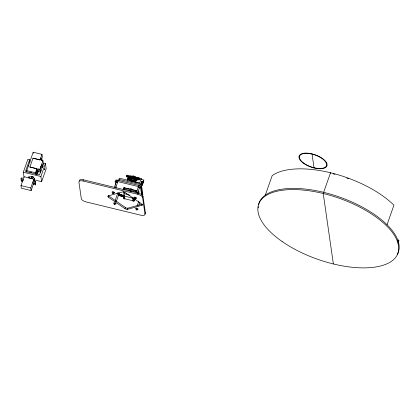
<?xml version="1.0" encoding="UTF-8"?>
<svg xmlns="http://www.w3.org/2000/svg" width="420" height="420" viewBox="0 0 420 420"><rect width="100%" height="100%" fill="white"/><g stroke="black" fill="none" stroke-linecap="round" stroke-linejoin="round"><path stroke-width="0.63" d="M134.993 197.888C134.978 198.875 133.906 198.55 134.93 197.904M135.177 198.691L135.345 198.009C135.482 200.151 134.558 197.421 134.794 198.797M130.778 177.928C130.069 180.773 134.72 181.64 135.644 179.109M130.83 179.198C130.725 181.561 134.221 182.249 135.466 180.464M118.923 195.253L119.065 194.518M123.79 196.271L118.902 194.78L119.002 194.471L123.911 195.647M118.991 195.269L118.97 195.562L123.884 196.754M133.408 177.849L133.35 177.518L133.324 177.949M124.661 198.849L124.84 198.046L124.577 198.928L123.905 198.608L124.656 198.797M133.108 198.917C134.431 196.754 131.817 201.054 132.626 197.988M133.403 200.981C134.768 199.07 131.985 202.85 132.941 199.999M42.089 165.338L42.011 164.787L41.533 165.753L43.291 166.178M133.392 177.881L133.319 177.587M41.648 160.655L41.948 159.726L42.116 160.881M41.454 160.671L41.905 159.437L41.743 158.282L40.64 158.015L39.953 159.973L32.97 158.272M136.941 179.13C136.694 180.616 134.027 180.222 134.51 178.684M113.195 193.631L113.552 193.368L112.408 193.084L113.195 193.631L113.384 192.848M114.445 204.566L114.634 203.784L114.445 204.566L115.154 204.545L114.692 204.073L113.983 204.099L114.403 204.461M134.836 198.902L135.025 198.093M135.161 198.98L135.35 198.177L135.146 198.87M136.736 209.995L137.099 209.727L135.949 209.449L136.736 209.995L136.925 209.213M113.232 193.505L113.4 192.822L113.153 193.526M135.198 198.854L135.392 198.02L135.544 198.875M129.88 176.962L129.638 176.726L129.502 177.03M28.786 165.286L28.702 166.105M142.375 181.881L142.574 182.679L143.167 182.826L143.089 182.254C141.603 180.81 140.816 183.215 142.947 182.648L142.275 185.367L142.947 182.648M44.31 169.517L44.468 168.604M24.056 177.387L23.315 172.221L27.862 159.311L29.615 159.742L29.988 162.32M22.47 181.718L21.373 181.451L21.21 180.296L22.811 180.532L21.168 180.007L21 178.852L21.346 177.875L23.541 178.406L24.134 176.726L33.884 179.099L34.199 181.262M29.615 159.742L25.483 171.476L39.543 174.893L43.675 163.159L45.434 163.585L46.174 168.746L41.627 181.655L34.099 179.828M33.322 184.354L35.516 184.889L35.354 183.734L33.705 183.183L35.312 183.446L35.144 182.291L32.949 181.755L33.322 184.354L31.133 190.575L21.378 188.202L21.005 185.603L23.195 179.387L21 178.852M26.948 172.158L26.723 170.599L33.196 152.213L41.979 154.35L42.357 156.949L41.711 158.771M28.817 178.022L29.185 176.978L29.694 177.004A2.725 1.192 19.4 0 1 33.164 177.392A2.725 1.192 19.4 0 1 34.366 179.398M29.258 178.127L29.626 177.083M31.295 178.469L31.846 176.904M36.75 171.192L36.582 173.208L37.679 173.476L37.511 172.321L37.984 170.678L37.469 172.032L36.372 171.77L36.209 170.609L36.897 168.656L29.909 166.955M35.732 174.295L35.506 172.736L36.887 168.824L29.857 167.113L33.023 158.114L40.052 159.826L41.979 154.35M36.372 171.77L36.64 171.008M31.133 190.575L30.76 187.976L32.949 181.755M33.884 179.099L33.29 180.779L35.49 181.314L35.312 183.446M37.469 172.032L37.306 170.877L37.994 168.924L39.884 169.381L40.257 171.98L38.367 171.523L37.994 168.924M41.743 158.282L41.05 160.241L42.94 160.697L43.312 163.296L42.704 165.034M34.073 180.395L34.624 178.831M36.078 174.773L36.666 173.098M37.679 173.476L38.367 171.523M35.144 182.291L35.49 181.314M39.884 169.381L42.94 160.697M35.354 183.734L35.695 182.758L35.516 184.889M40.257 171.98L40.661 170.825M41.627 181.655L40.887 176.495L45.434 163.585M145.404 212.94L144.995 214.111A4.615 2.021 19.4 0 1 140.915 215.245L86.011 201.894A4.615 2.021 19.4 0 1 81.302 198.623L78.923 182.112A4.615 2.021 19.4 0 1 83.002 180.978L83.412 179.802L138.322 193.153A4.615 2.021 19.4 0 1 143.031 196.423L145.404 212.94A4.615 2.021 19.4 0 1 145.194 213.701M108.796 195.993L125.444 207.553A1.848 0.809 19.4 0 0 127.927 208.157L142.338 204.152L141.923 205.322L127.517 209.333A1.848 0.809 19.4 0 1 125.029 208.73L108.381 197.169L108.796 195.993A1.848 0.809 19.4 0 1 108.281 195.489M115.61 185.015L115.143 181.776L115.558 180.605A1.848 0.809 19.4 0 1 116.96 180.101L139.151 185.488A1.848 0.809 19.4 0 1 141.036 186.8L142.338 195.867M114.392 187.241L116.345 181.697M115.143 181.776A1.848 0.809 19.4 0 1 116.545 181.277L116.986 180.107M116.571 181.272L117.191 180.149M115.694 187.714L117.642 182.175M119.07 180.647L118.886 179.351L119.301 178.18L141.262 183.519L142.847 194.528L142.433 195.704L140.847 184.695L141.262 183.519M115.101 200.718L117.926 192.712M116.403 201.185L119.222 193.19M123.286 188.853L123.643 187.84L125.543 188.302M127.176 180.563L127.743 178.946L128.389 179.104L128.536 179.828M128.341 178.048L127.964 179.125L128.447 176.941M124.85 187.84A1.386 0.609 19.4 0 0 123.627 188.181L123.218 189.357A1.386 0.609 19.4 0 1 124.436 189.016L124.85 187.84L136.096 190.575A1.386 0.609 19.4 0 1 137.177 191.09M123.569 197.012L123.643 195.263M123.443 195.951L124.761 192.255M124.588 196.077C124.997 197.516 122.682 196.796 123.921 195.846M124.005 195.825L123.764 196.917M129.313 180.752L130.342 177.817M123.685 196.518L124.11 195.83M123.785 196.502L124.178 195.841M123.916 196.513L124.273 195.867L124.267 196.66M124.194 196.613L124.367 195.904M123.931 198.702L124.21 197.867M124.231 198.534L124.493 197.867M126.136 193.058L125.732 194.203L129.843 195.2M124.278 198.55L124.588 197.899M124.42 198.597L124.609 197.904M124.504 198.644L124.677 197.935M124.572 198.697L124.761 197.983M125.029 208.73L125.444 207.553M127.517 209.333L127.927 208.157M132.368 198.681L132.725 197.957M132.426 198.644L132.804 197.951M132.489 198.629L132.893 197.962M132.589 198.629L132.988 197.988L133.082 198.865M132.914 198.723L133.082 198.02M132.988 198.776L133.208 198.088M136.768 192.26A1.386 0.609 19.4 0 0 135.681 191.751L136.096 190.575M132.652 200.723L133.035 199.972M132.689 200.676L133.119 199.972M132.836 200.645L133.208 199.988M132.904 200.65L133.303 200.015M133.376 200.886L133.329 200.02M133.224 200.76L133.397 200.051M133.298 200.807L133.481 200.093M136.143 193.205L138.311 187.047M134.594 176.941L141.246 178.558L139.592 183.251L129.917 180.899M141.645 195.095L140.621 187.971A1.848 0.809 19.4 0 0 138.737 186.664L139.151 185.488M123.47 195.919L123.853 198.56L134.132 201.059L134.993 198.618M137.445 193.678L139.613 187.525M138.495 192.549L138.852 191.536L139.025 192.749M144.995 214.111L142.616 197.6A4.615 2.021 19.4 0 0 137.907 194.329L138.322 193.153M140.621 187.971L141.036 186.8M143.089 182.254L143.845 180.101L140.679 179.329M143.167 182.826L143.845 180.101M137.067 206.068L138.805 201.138M138.805 205.306L139.886 202.23M142.616 197.6L143.031 196.423M265.314 195.143L272.202 175.581A73.831 32.366 19.4 0 1 393.934 205.18L387.046 224.742M397.562 241.841L398.207 240.009L399 240.413L397.924 243.469M134.757 198.544L134.999 197.915L134.678 198.571M135.083 198.629L135.324 197.993M132.919 177.597L133.25 177.555M128.221 176.594L128.032 176.327L127.838 176.605M135.214 178.295L135.02 178.022L134.825 178.306M136.857 178.694L136.705 178.427L136.474 178.705M138.5 179.093L138.275 178.826L138.133 179.13M134.699 198.734L135.004 198.083M133.24 177.025L132.815 177.209A0.541 0.473 -8.2 0 0 132.888 177.986A0.541 0.473 -8.2 0 0 133.675 177.524L133.78 177.518M133.072 178.322L133.807 177.959M129.518 179.566C129.276 177.776 129.46 180.222 128.389 179.104M135.035 180.71L136.511 180.731L137.056 179.566M129.344 179.235C128.951 179.419 128.383 178.337 129.187 178.61M128.667 176.621L129.035 176.61M130.316 177.02L130.699 177.035M137.303 178.721L137.671 178.71M138.947 179.12L139.293 179.083L139.22 179.382M136.684 179.639L136.804 180.49M142.569 182.658L141.918 182.322L141.545 182.9M131.465 177.445L131.318 177.125L131.171 177.455M128.793 179.167L128.772 178.573M127.045 176.195L127.37 176.185M135.681 178.29L136.007 178.285M133.292 177.859L133.024 177.87M133.749 177.434L133.66 177.471A0.541 0.473 -8.2 0 1 132.872 177.881A0.541 0.473 -8.2 0 1 132.841 177.061A0.541 0.473 -8.2 0 1 133.665 177.418L133.691 177.539A0.541 0.473 -8.2 0 0 132.851 177.166L132.505 177.387M133.802 177.334L133.287 177.03M132.515 178.017L133.024 178.316M128.888 179.135L128.835 178.558M132.757 176.195L134.174 176.253L135.308 176.972M129.019 179.125L128.903 178.553M133.14 177.902L132.909 177.634L133.135 177.996M133.985 178.516L138.637 179.492A0.866 0.756 -8.2 0 0 139.687 178.952A0.866 0.756 -8.2 0 0 139.151 178.028L134.605 176.762A1.622 1.418 -8.2 0 0 132.232 176.185L127.58 175.214A0.866 0.756 -8.2 0 0 126.53 175.749A0.866 0.756 -8.2 0 0 127.066 176.678L131.612 177.938A1.622 1.418 -8.2 0 0 133.985 178.516L134.048 178.93L138.7 179.902A0.866 0.756 -8.2 0 0 139.75 179.361A0.866 0.756 -8.2 0 0 139.214 178.437M135.083 198.408L134.757 198.329M127.88 178.558L128.525 178.71M142.433 183.073L143.031 183.215M118.886 179.351L140.847 184.695M116.776 181.325L138.737 186.664M41.669 165.359L42.84 165.643M40.693 167.076L42.452 167.501A2.725 0.546 -76.3 0 1 42.667 166.95M126.651 188.475L129.675 189.21M132.095 189.798L136.327 190.827M124.436 189.016L135.681 191.751M83.002 180.978L137.907 194.329M40.068 170.683L41.239 170.966M36.209 170.609L37.306 170.877M36.414 172.053L37.511 172.321M26.723 170.599L35.506 172.736M29.915 172.184L31.673 172.609M118.613 194.093L124.262 195.468M118.965 194.554L123.848 195.662M118.933 194.633L123.805 195.746M123.779 195.83L118.918 194.707L133.754 198.418L134.132 201.059M118.892 194.833L123.937 196.046M118.881 194.906L123.827 196.109M118.933 195.111L123.779 196.355M118.923 195.19L123.868 196.434M118.928 195.274L123.842 196.544M118.986 195.379L123.953 196.586M23.315 172.221L40.887 176.495M118.976 195.468L123.916 196.681M21.005 185.603L30.76 187.976M129.145 179.141L129.003 178.558M136.542 177.697L137.356 177.922M129.208 179.156L129.097 178.579M32.571 176.72L32.97 176.993M32.545 176.794L32.844 177.041M116.44 201.442L115.705 201.054A1.27 0.557 19.4 0 1 116.44 201.442L116.713 201.716M129.35 178.747L129.502 179.681M41.696 166.063L41.491 165.727A2.725 0.546 -76.3 0 0 40.173 169.087A2.725 0.546 -76.3 0 0 40.635 170.651M136.994 209.197L137.12 209.89M113.447 192.833L113.579 193.531M330.598 173.208L330.535 172.767L323.232 193.499L333.365 263.965M312.065 154.114L314.024 167.732M142.48 182.059L142.574 182.679M142.275 181.808L142.433 182.432M142.191 181.766L142.333 182.364M142.354 182.501L142.37 183.125L142.259 182.574M142.097 181.739L142.244 182.327M141.997 181.734L142.149 182.306M142.202 182.606L142.254 183.188M141.934 181.734L142.049 182.301M141.902 181.739L141.918 182.322M141.803 181.76L141.823 182.359M141.246 178.558L141.435 179.849M141.708 181.781L141.897 183.067M141.635 181.855L141.666 182.464M141.692 182.595L141.834 183.194M141.561 181.918L141.75 183.152M141.493 182.018L141.629 183.057M136.847 179.398L136.936 180.311M136.773 179.524L136.852 180.432M136.631 179.697L136.752 180.542M136.573 179.744L136.637 180.642M136.453 179.839L136.579 180.689M136.39 179.881L136.511 180.731M136.322 179.917L136.374 180.799M136.18 179.986L136.3 180.831M136.106 180.012L136.227 180.857M136.033 180.033L136.153 180.884M135.954 180.054L136.075 180.899M135.875 180.065L135.996 180.915M137.592 192.134L137.76 193.284M135.797 180.075L135.917 180.925M135.718 180.08L135.839 180.931M135.639 180.085L135.76 180.931M135.482 180.07L135.681 180.925M135.34 179.618L135.529 180.91M135.329 180.043L135.45 180.894M135.245 179.734L135.377 180.873M135.14 179.844L135.303 180.847M134.605 176.762L134.662 177.177M135.046 179.939L135.151 180.794M134.978 179.902L135.098 180.747M134.909 180.049L135.03 180.894M134.783 180.138L134.904 180.989M134.652 180.222L134.773 181.072M134.51 180.301L134.636 181.151M134.369 180.369L134.495 181.22M134.221 180.432L134.347 181.283M134.075 180.49L134.195 181.335M133.922 180.532L134.043 181.382M133.765 180.569L133.886 181.419M133.607 180.6L133.728 181.445M133.445 180.621L133.565 181.466M133.287 180.632L133.408 181.477M133.124 180.632L133.245 181.482M132.967 180.626L133.088 181.472M132.804 180.611L132.93 181.461M132.647 180.584L132.773 181.435M132.494 180.553L132.615 181.403M132.342 180.511L132.463 181.361M132.195 180.464L132.316 181.309M132.053 180.406L132.174 181.251M131.911 180.338L132.032 181.188M131.78 180.264L131.901 181.115M131.649 180.185L131.775 181.031M131.528 180.096L131.649 180.941M131.413 180.002L131.539 180.847M131.308 179.897L131.429 180.747M131.208 179.791L131.329 180.637M131.114 179.676L131.239 180.527M131.035 179.56L131.155 180.406M130.72 178.206L130.84 179.056M130.835 179.177L131.082 180.285M130.709 178.348L130.914 179.891M129.266 178.663L129.439 179.812M128.709 178.595L128.73 179.193M128.62 178.637L128.651 179.246M127.743 178.946L127.822 179.519M123.548 191.657L123.795 193.384A1.386 0.609 19.4 0 0 124.535 194.119M115.799 186.312L116.078 188.255M33.196 152.213L33.348 153.253M23.195 179.387L23.347 180.427M117.716 193.762A1.848 0.809 19.4 0 1 117.028 193.284M118.618 192.916A0.74 0.326 19.4 0 1 119.191 193.384A0.74 0.326 19.4 0 1 118.718 193.599M117.82 193.142A0.74 0.326 19.4 0 1 117.794 192.959M116.592 182.422A0.74 0.326 19.4 0 1 116.414 181.823A0.74 0.326 19.4 0 1 117.548 182.243A0.74 0.326 19.4 0 1 116.954 182.558M130.798 189.236A0.74 0.326 19.4 0 1 130.505 188.674A0.74 0.326 19.4 0 1 131.518 188.853A0.74 0.326 19.4 0 1 131.639 189.383M138.406 187.672A0.74 0.326 19.4 0 1 138.374 187.162A0.74 0.326 19.4 0 1 139.414 187.483A0.74 0.326 19.4 0 1 139.262 187.934M136.148 208.541A0.735 0.32 19.4 0 1 136.967 208.504M114.476 203.065A0.74 0.326 19.4 0 1 114.644 203.07M115.337 203.327A0.74 0.326 19.4 0 1 115.542 203.532M141.923 205.322A1.848 0.809 19.4 0 0 141.745 204.078L125.097 192.518A1.848 0.809 19.4 0 0 122.614 191.914L108.203 195.919A1.848 0.809 19.4 0 0 108.381 197.169M112.655 192.124A0.74 0.326 19.4 0 1 113.421 192.15M113.6 192.229A0.74 0.326 19.4 0 1 113.993 192.617M134.552 197.615A0.74 0.326 19.4 0 1 134.621 197.463M135.02 197.405A0.74 0.326 19.4 0 1 135.56 197.568M135.839 197.757A0.74 0.326 19.4 0 1 135.944 198.046M79.338 180.936A4.615 2.021 19.4 0 1 83.412 179.802M129.696 190.901A0.74 0.326 19.4 0 1 130.279 190.869M130.793 191.095A0.74 0.326 19.4 0 1 130.998 191.299M134.19 177.728A1.082 0.945 -8.2 0 1 133.812 178.28M132.458 178.316A1.082 0.945 -8.2 0 1 132.542 176.788A1.082 0.945 -8.2 0 1 134.174 177.251A1.082 0.945 -8.2 0 1 132.605 178.206A1.082 0.945 -8.2 0 1 132.536 176.568A1.082 0.945 -8.2 0 1 134.185 177.282M134.253 178.71A1.082 0.945 -8.2 0 1 134.174 178.857M133.928 179.104A1.082 0.945 -8.2 0 1 133.775 179.198M134.747 178.022A1.622 1.418 -8.2 0 1 134.662 178.253M134.374 178.673A1.622 1.418 -8.2 0 1 134.048 178.93M131.555 177.87A1.622 1.418 -8.2 0 0 131.665 178.332L127.123 177.088A0.866 0.756 -8.2 0 1 126.646 176.043M134.836 178.637A1.622 1.418 -8.2 0 1 132.972 179.791A1.622 1.418 -8.2 0 1 131.654 178.243M134.143 197.726A1.292 0.567 19.4 0 1 135.329 197.216A1.292 0.567 19.4 0 1 136.322 198.387M136.143 198.45A1.292 0.567 19.4 0 1 135.907 198.476M138.805 185.75A0.693 0.304 19.4 0 1 139.687 185.85M137.897 209.402A1.292 0.567 19.4 0 1 137.487 209.491M135.875 208.908A1.292 0.567 19.4 0 1 136.61 208.157A1.292 0.567 19.4 0 1 138.017 209.307M129.134 190.922A1.292 0.567 19.4 0 1 130.573 190.685A1.292 0.567 19.4 0 1 131.476 191.772M130.1 190.827A0.714 0.315 19.4 0 1 130.426 190.895M42.882 166.52A2.725 0.546 -76.3 0 1 43.082 166.252M33.936 180.038A2.725 1.192 19.4 0 1 33.815 180.962M30.025 178.327A2.725 1.192 19.4 0 1 32.613 178.957M28.35 177.571A1.155 0.504 19.4 0 1 29.185 176.978M31.631 176.988A1.06 0.467 19.4 0 1 32.398 176.442A1.06 0.467 19.4 0 1 33.385 177.413M258.578 204.803A73.831 32.366 19.4 0 1 340.058 197.243A73.831 32.366 19.4 0 1 397.367 254.263M258.248 207.89A73.831 32.366 19.4 0 1 258.305 206.635M398.207 240.009A72.907 31.962 19.4 0 1 397.252 240.655M333.086 173.833A72.907 31.962 19.4 0 1 334.971 174.337M346.889 178.091A72.907 31.962 19.4 0 1 348.731 178.757M114.356 193.037A1.292 0.567 19.4 0 1 113.941 193.127M112.329 192.544A1.292 0.567 19.4 0 1 113.064 191.793A1.292 0.567 19.4 0 1 114.476 192.943M116.834 180.401A0.693 0.304 19.4 0 1 117.385 180.374M117.863 180.584A0.693 0.304 19.4 0 1 118.057 180.773M115.647 201.306A0.693 0.304 19.4 0 1 115.826 201.385M113.909 203.558A1.292 0.567 19.4 0 1 114.067 202.781A1.292 0.567 19.4 0 1 115.773 203.301A1.292 0.567 19.4 0 1 115.752 204.115M127.365 175.886L126.934 175.901L127.365 175.886M128.184 176.085L127.754 176.101L128.184 176.085M129.008 176.29L128.578 176.3L129.008 176.29M129.833 176.489L129.402 176.531L129.833 176.489M130.651 176.689L130.221 176.731L130.651 176.689M131.476 176.888L131.045 176.93L131.476 176.888M135.177 177.786L134.747 177.797L135.177 177.786M135.996 177.986L135.566 178.001L135.996 177.986M136.82 178.185L136.39 178.201L136.82 178.185M137.645 178.39L137.214 178.4L137.645 178.39M138.464 178.589L138.038 178.631L138.464 178.589M139.288 178.789L138.857 178.831L139.288 178.789M44.499 169.638C44.903 170.483 44.982 167.202 44.499 169.638M304.127 163.401A14.27 6.258 19.4 0 0 326.419 165.874A14.27 6.258 19.4 0 0 308.579 153.489A14.27 6.258 19.4 0 0 304.127 163.401M303.818 163.49A14.768 6.473 19.4 0 0 326.881 166.047A14.768 6.473 19.4 0 0 308.427 153.232A14.768 6.473 19.4 0 0 303.818 163.49M132.62 178.311A1.082 0.945 -8.2 0 0 134.201 177.387A1.082 0.945 -8.2 0 0 132.552 176.668A1.082 0.945 -8.2 0 0 132.62 178.311M282.188 241.558A73.831 32.366 19.4 0 0 397.499 254.357A73.831 32.366 19.4 0 0 305.214 190.276A73.831 32.366 19.4 0 0 282.188 241.558"/></g></svg>
